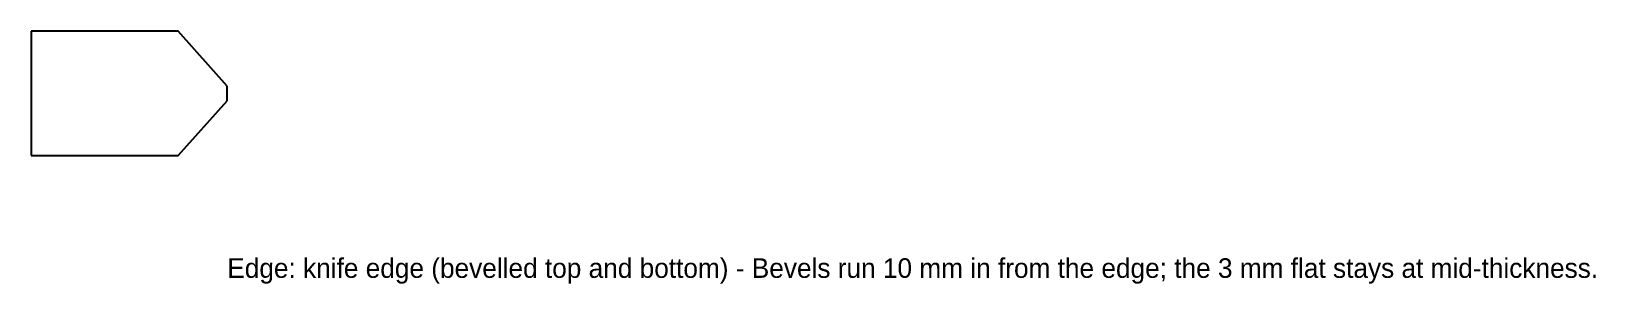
# Model space of a CAD drawing. Header units: millimetres. Extents: x -40 to 279, y -26 to 25.
import ezdxf

# ---------------------------------------------------------------- set-up
doc = ezdxf.new("R2010")
doc.units = ezdxf.units.MM
doc.layers.add('CUT', color=7, linetype='CONTINUOUS')
doc.layers.add('TEXT', color=3, linetype='CONTINUOUS')

msp = doc.modelspace()

# ---------------------------------------------------------------- linework, layer by layer
at = {"layer": 'CUT'}
for p, q in [((-10, 25.4), (-40, 25.4)), ((-40, 25.4), (-40, 0)), ((0, 14.2), (-10, 25.4)), ((0, 11.2), (0, 14.2)), ((-10, 0), (0, 11.2)), ((-40, 0), (-10, 0))]:
    msp.add_line(p, q, dxfattribs=at)

# ---------------------------------------------------------------- texts
at = {"layer": 'TEXT'}
msp.add_text('Edge: knife edge (bevelled top and bottom) - Bevels run 10 mm in from the edge; the 3 mm flat stays at mid-thickness.', height=4, dxfattribs=at).set_placement((0, -25))

doc.saveas('drawing.dxf')
